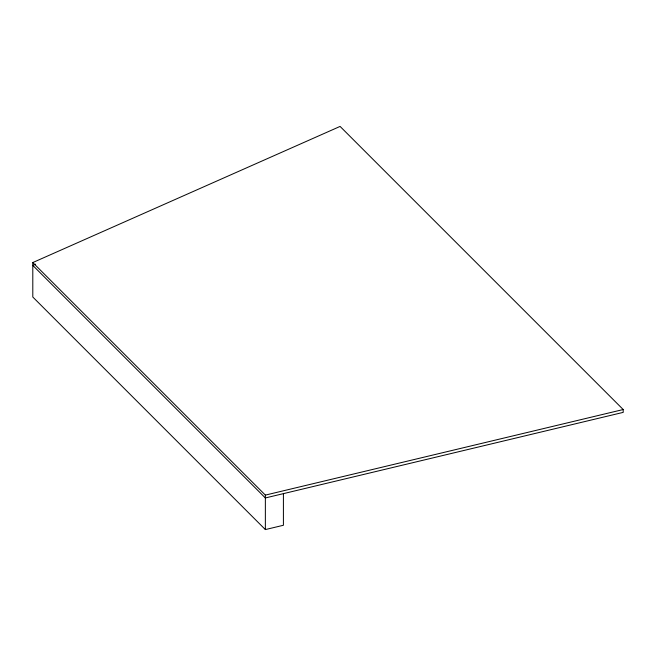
<?xml version="1.0" encoding="UTF-8"?>
<svg xmlns="http://www.w3.org/2000/svg" width="656" height="656" viewBox="0 0 656 656"><rect width="100%" height="100%" fill="white"/><g stroke="black" fill="none" stroke-linecap="round" stroke-linejoin="round"><path stroke-width="0.98" d="M283.408 493.64L283.408 525.267L265.36 529.581L265.36 495.108L32.8 262.556L340.087 126.419L623.2 409.533L623.2 412.378L265.36 497.953L32.8 265.401L35.539 264.188M265.36 495.108L623.2 409.533M265.36 529.581L32.8 297.02L32.8 262.556"/></g></svg>
